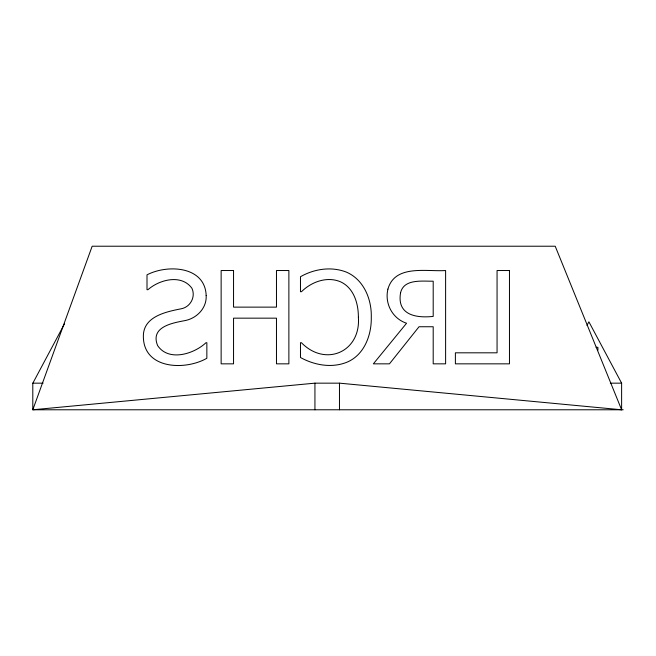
<?xml version="1.0" encoding="UTF-8"?>
<svg xmlns="http://www.w3.org/2000/svg" width="656" height="656" viewBox="0 0 656 656"><rect width="100%" height="100%" fill="white"/><g stroke="black" fill="none" stroke-linecap="round" stroke-linejoin="round"><path stroke-width="0.98" d="M32.857 383.161L64.608 323.629M586.981 325.433L588.899 321.825L621.617 383.161L621.617 409.779L339.472 383.161L314.937 383.161L32.8 409.779L32.8 383.161L43.083 383.161M610.367 383.161L621.617 383.161M623.2 409.779L32.8 409.779L92.168 246.221L555.214 246.221L621.617 409.779M596.066 347.229L597.911 347.377L597.911 350.222M339.472 383.161L339.472 409.779M314.937 383.161L314.937 409.779M358.381 317.283C360.931 351.714 325.647 367.434 301.416 342.719L300.473 342.719L300.473 357.512C314.331 365.121 331.223 368.246 346.311 362.465C364.162 355.445 371.649 335.224 371.288 317.283C371.772 299.3 363.801 279.604 346.409 272.125C331.436 266.254 314.224 268.853 300.473 276.734L300.473 291.715L301.473 291.715C311.461 281.76 327.205 276.037 340.702 281.875C353.937 288.058 358.455 303.736 358.381 317.283M206.164 295.536C206.911 308.156 196.644 318.496 184.664 320.661C171.774 323.072 150.134 327.098 157.596 345.548C168.576 361.964 193.971 354.06 205.976 342.719L206.853 342.719L206.853 358.266C185.541 370.517 144.189 369.533 143.369 337.266C142.549 316.799 165.296 311.92 181.031 308.82C190.363 307.172 195.898 296.938 191.921 288.271C181.523 273.872 159.474 279.513 147.944 289.706L147.001 289.706L147.001 274.856C167.255 264.229 205.107 265.918 206.164 295.536M400.537 292.945C396.839 314.946 415.838 318.267 433.198 316.405L433.198 281.186C422.267 281.383 403.661 278.579 400.537 292.945M387.917 289.107C384.457 303.408 392.427 318.636 406.564 323.236L373.354 363.842L389.459 363.842L419.036 326.745L433.198 326.745L433.198 363.842L445.613 363.842L445.613 270.526C426.736 271.879 394.978 264.13 387.917 289.107M233.544 270.526L221.138 270.526L221.138 363.842L233.544 363.842L233.544 318.16L276.471 318.16L276.471 363.842L288.878 363.842L288.878 270.526L276.471 270.526L276.471 307.131L233.544 307.131L233.544 270.526M509.466 270.526L497.059 270.526L497.059 352.813L455.387 352.813L455.387 363.842L509.466 363.842L509.466 270.526"/></g></svg>
